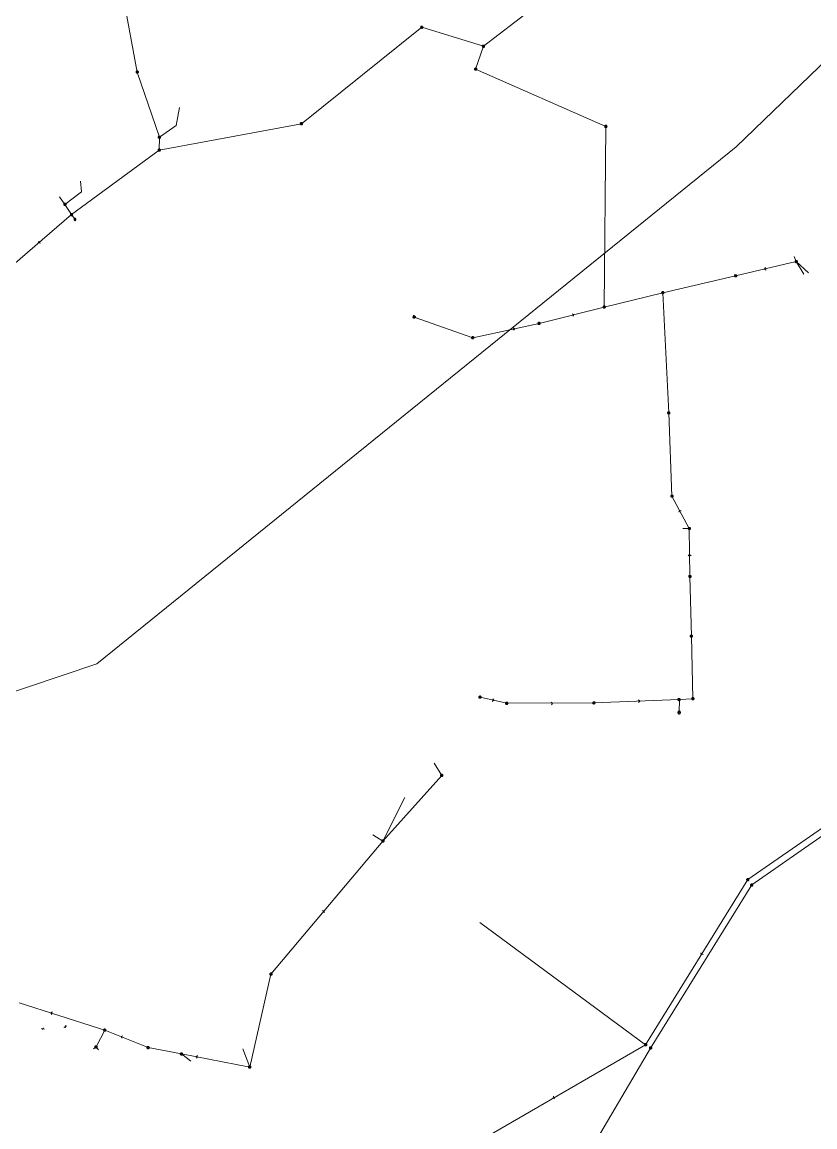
# Model space of a CAD drawing. Header units: metres. Extents: x 25504150 to 25508618, y 6694193 to 6702753.
# Drawn here: x 25504740.4 to 25505051.8, y 6695667.1 to 6696101.4 of the extents above; entities that cross this region are included whole.
import ezdxf

# ---------------------------------------------------------------- set-up
doc = ezdxf.new("R2010")
doc.units = ezdxf.units.M
for name, pattern in [('Sewer_node', [0]), ('Viemariputket', [0]), ('Viemarivarusteet', [0])]:
    doc.linetypes.add(name, pattern=pattern)
for name, color, linetype, lineweight in [('Sewer_node', 7, 'Sewer_node', 0), ('Viemariputket', 7, 'Viemariputket', 0), ('Viemarivarusteet', 7, 'Viemarivarusteet', 0)]:
    doc.layers.add(name, color=color, linetype=linetype, lineweight=lineweight)

msp = doc.modelspace()

# ---------------------------------------------------------------- linework, layer by layer
at = {"layer": 'Sewer_node', "color": 46, "linetype": 'Continuous', "true_color": 0x7f5f00, "flags": 128}
for points, elevation in [([(25504897.85, 6696099.39), (25504897.84, 6696099.46), (25504897.83, 6696099.53), (25504897.8, 6696099.6), (25504897.76, 6696099.66), (25504897.72, 6696099.72), (25504897.66, 6696099.76), (25504897.6, 6696099.8), (25504897.53, 6696099.83), (25504897.46, 6696099.84), (25504897.39, 6696099.85), (25504897.32, 6696099.84), (25504897.25, 6696099.83), (25504897.18, 6696099.8), (25504897.12, 6696099.76), (25504897.06, 6696099.72), (25504897.02, 6696099.66), (25504896.98, 6696099.6), (25504896.95, 6696099.53), (25504896.94, 6696099.46), (25504896.93, 6696099.39), (25504896.94, 6696099.32), (25504896.95, 6696099.25), (25504896.98, 6696099.18), (25504897.02, 6696099.12), (25504897.06, 6696099.06), (25504897.12, 6696099.02), (25504897.18, 6696098.98), (25504897.25, 6696098.95), (25504897.32, 6696098.94), (25504897.39, 6696098.93), (25504897.46, 6696098.94), (25504897.53, 6696098.95), (25504897.6, 6696098.98), (25504897.66, 6696099.02), (25504897.72, 6696099.06), (25504897.76, 6696099.12), (25504897.8, 6696099.18), (25504897.83, 6696099.25), (25504897.84, 6696099.32)], 38.69), ([(25504922.08, 6696091.9), (25504922.07, 6696091.97), (25504922.06, 6696092.04), (25504922.03, 6696092.11), (25504921.99, 6696092.17), (25504921.95, 6696092.23), (25504921.89, 6696092.27), (25504921.83, 6696092.31), (25504921.76, 6696092.34), (25504921.69, 6696092.35), (25504921.62, 6696092.36), (25504921.55, 6696092.35), (25504921.48, 6696092.34), (25504921.41, 6696092.31), (25504921.35, 6696092.27), (25504921.29, 6696092.23), (25504921.25, 6696092.17), (25504921.21, 6696092.11), (25504921.18, 6696092.04), (25504921.17, 6696091.97), (25504921.16, 6696091.9), (25504921.17, 6696091.83), (25504921.18, 6696091.76), (25504921.21, 6696091.69), (25504921.25, 6696091.63), (25504921.29, 6696091.57), (25504921.35, 6696091.53), (25504921.41, 6696091.49), (25504921.48, 6696091.46), (25504921.55, 6696091.45), (25504921.62, 6696091.44), (25504921.69, 6696091.45), (25504921.76, 6696091.46), (25504921.83, 6696091.49), (25504921.89, 6696091.53), (25504921.95, 6696091.57), (25504921.99, 6696091.63), (25504922.03, 6696091.69), (25504922.06, 6696091.76), (25504922.07, 6696091.83)], 38.69), ([(25504919, 6696082.92), (25504918.99, 6696082.99), (25504918.98, 6696083.06), (25504918.95, 6696083.13), (25504918.91, 6696083.19), (25504918.87, 6696083.25), (25504918.81, 6696083.29), (25504918.75, 6696083.33), (25504918.68, 6696083.36), (25504918.61, 6696083.37), (25504918.54, 6696083.38), (25504918.47, 6696083.37), (25504918.4, 6696083.36), (25504918.33, 6696083.33), (25504918.27, 6696083.29), (25504918.21, 6696083.25), (25504918.17, 6696083.19), (25504918.13, 6696083.13), (25504918.1, 6696083.06), (25504918.09, 6696082.99), (25504918.08, 6696082.92), (25504918.09, 6696082.85), (25504918.1, 6696082.78), (25504918.13, 6696082.71), (25504918.17, 6696082.65), (25504918.21, 6696082.59), (25504918.27, 6696082.55), (25504918.33, 6696082.51), (25504918.4, 6696082.48), (25504918.47, 6696082.47), (25504918.54, 6696082.46), (25504918.61, 6696082.47), (25504918.68, 6696082.48), (25504918.75, 6696082.51), (25504918.81, 6696082.55), (25504918.87, 6696082.59), (25504918.91, 6696082.65), (25504918.95, 6696082.71), (25504918.98, 6696082.78), (25504918.99, 6696082.85)], 39.22), ([(25504850.53, 6696061.47), (25504850.52, 6696061.54), (25504850.51, 6696061.61), (25504850.48, 6696061.68), (25504850.44, 6696061.74), (25504850.4, 6696061.8), (25504850.34, 6696061.84), (25504850.28, 6696061.88), (25504850.21, 6696061.91), (25504850.14, 6696061.92), (25504850.07, 6696061.93), (25504850, 6696061.92), (25504849.93, 6696061.91), (25504849.86, 6696061.88), (25504849.8, 6696061.84), (25504849.74, 6696061.8), (25504849.7, 6696061.74), (25504849.66, 6696061.68), (25504849.63, 6696061.61), (25504849.62, 6696061.54), (25504849.61, 6696061.47), (25504849.62, 6696061.4), (25504849.63, 6696061.33), (25504849.66, 6696061.26), (25504849.7, 6696061.2), (25504849.74, 6696061.14), (25504849.8, 6696061.1), (25504849.86, 6696061.06), (25504849.93, 6696061.03), (25504850, 6696061.02), (25504850.07, 6696061.01), (25504850.14, 6696061.02), (25504850.21, 6696061.03), (25504850.28, 6696061.06), (25504850.34, 6696061.1), (25504850.4, 6696061.14), (25504850.44, 6696061.2), (25504850.48, 6696061.26), (25504850.51, 6696061.33), (25504850.52, 6696061.4)], 38.71), ([(25504794.78, 6696056.15), (25504794.77, 6696056.22), (25504794.76, 6696056.3), (25504794.73, 6696056.36), (25504794.69, 6696056.43), (25504794.64, 6696056.48), (25504794.59, 6696056.53), (25504794.52, 6696056.57), (25504794.46, 6696056.6), (25504794.38, 6696056.61), (25504794.31, 6696056.62), (25504794.24, 6696056.61), (25504794.16, 6696056.6), (25504794.1, 6696056.57), (25504794.03, 6696056.53), (25504793.98, 6696056.48), (25504793.93, 6696056.43), (25504793.89, 6696056.36), (25504793.86, 6696056.3), (25504793.85, 6696056.22), (25504793.84, 6696056.15), (25504793.85, 6696056.08), (25504793.86, 6696056), (25504793.89, 6696055.94), (25504793.93, 6696055.87), (25504793.98, 6696055.82), (25504794.03, 6696055.77), (25504794.1, 6696055.73), (25504794.16, 6696055.7), (25504794.24, 6696055.69), (25504794.31, 6696055.68), (25504794.38, 6696055.69), (25504794.46, 6696055.7), (25504794.52, 6696055.73), (25504794.59, 6696055.77), (25504794.64, 6696055.82), (25504794.69, 6696055.87), (25504794.73, 6696055.94), (25504794.76, 6696056), (25504794.77, 6696056.08)], 36.52), ([(25504794.7, 6696051.08), (25504794.69, 6696051.15), (25504794.68, 6696051.22), (25504794.65, 6696051.29), (25504794.61, 6696051.35), (25504794.57, 6696051.41), (25504794.51, 6696051.45), (25504794.45, 6696051.49), (25504794.38, 6696051.52), (25504794.31, 6696051.53), (25504794.24, 6696051.54), (25504794.17, 6696051.53), (25504794.1, 6696051.52), (25504794.03, 6696051.49), (25504793.97, 6696051.45), (25504793.91, 6696051.41), (25504793.87, 6696051.35), (25504793.83, 6696051.29), (25504793.8, 6696051.22), (25504793.79, 6696051.15), (25504793.78, 6696051.08), (25504793.79, 6696051.01), (25504793.8, 6696050.94), (25504793.83, 6696050.87), (25504793.87, 6696050.81), (25504793.91, 6696050.75), (25504793.97, 6696050.71), (25504794.03, 6696050.67), (25504794.1, 6696050.64), (25504794.17, 6696050.63), (25504794.24, 6696050.62), (25504794.31, 6696050.63), (25504794.38, 6696050.64), (25504794.45, 6696050.67), (25504794.51, 6696050.71), (25504794.57, 6696050.75), (25504794.61, 6696050.81), (25504794.65, 6696050.87), (25504794.68, 6696050.94), (25504794.69, 6696051.01)], 37.1), ([(25504757.63, 6696029.72), (25504757.62, 6696029.79), (25504757.61, 6696029.86), (25504757.58, 6696029.93), (25504757.54, 6696029.99), (25504757.5, 6696030.05), (25504757.44, 6696030.09), (25504757.38, 6696030.13), (25504757.31, 6696030.16), (25504757.24, 6696030.17), (25504757.17, 6696030.18), (25504757.1, 6696030.17), (25504757.03, 6696030.16), (25504756.96, 6696030.13), (25504756.9, 6696030.09), (25504756.84, 6696030.05), (25504756.8, 6696029.99), (25504756.76, 6696029.93), (25504756.73, 6696029.86), (25504756.72, 6696029.79), (25504756.71, 6696029.72), (25504756.72, 6696029.65), (25504756.73, 6696029.58), (25504756.76, 6696029.51), (25504756.8, 6696029.45), (25504756.84, 6696029.39), (25504756.9, 6696029.35), (25504756.96, 6696029.31), (25504757.03, 6696029.28), (25504757.1, 6696029.27), (25504757.17, 6696029.26), (25504757.24, 6696029.27), (25504757.31, 6696029.28), (25504757.38, 6696029.31), (25504757.44, 6696029.35), (25504757.5, 6696029.39), (25504757.54, 6696029.45), (25504757.58, 6696029.51), (25504757.61, 6696029.58), (25504757.62, 6696029.65)], 38.37), ([(25504760.24, 6696025.74), (25504760.23, 6696025.81), (25504760.22, 6696025.88), (25504760.19, 6696025.95), (25504760.15, 6696026.01), (25504760.11, 6696026.07), (25504760.05, 6696026.11), (25504759.99, 6696026.15), (25504759.92, 6696026.18), (25504759.85, 6696026.19), (25504759.78, 6696026.2), (25504759.71, 6696026.19), (25504759.64, 6696026.18), (25504759.57, 6696026.15), (25504759.51, 6696026.11), (25504759.45, 6696026.07), (25504759.41, 6696026.01), (25504759.37, 6696025.95), (25504759.34, 6696025.88), (25504759.33, 6696025.81), (25504759.32, 6696025.74), (25504759.33, 6696025.67), (25504759.34, 6696025.6), (25504759.37, 6696025.53), (25504759.41, 6696025.47), (25504759.45, 6696025.41), (25504759.51, 6696025.37), (25504759.57, 6696025.33), (25504759.64, 6696025.3), (25504759.71, 6696025.29), (25504759.78, 6696025.28), (25504759.85, 6696025.29), (25504759.92, 6696025.3), (25504759.99, 6696025.33), (25504760.05, 6696025.37), (25504760.11, 6696025.41), (25504760.15, 6696025.47), (25504760.19, 6696025.53), (25504760.22, 6696025.6), (25504760.23, 6696025.67)], 37.2), ([(25505044.92, 6696007.27), (25505044.91, 6696007.34), (25505044.9, 6696007.41), (25505044.87, 6696007.48), (25505044.83, 6696007.54), (25505044.79, 6696007.6), (25505044.73, 6696007.64), (25505044.67, 6696007.68), (25505044.6, 6696007.71), (25505044.53, 6696007.72), (25505044.46, 6696007.73), (25505044.39, 6696007.72), (25505044.32, 6696007.71), (25505044.25, 6696007.68), (25505044.19, 6696007.64), (25505044.13, 6696007.6), (25505044.09, 6696007.54), (25505044.05, 6696007.48), (25505044.02, 6696007.41), (25505044.01, 6696007.34), (25505044, 6696007.27), (25505044.01, 6696007.2), (25505044.02, 6696007.13), (25505044.05, 6696007.06), (25505044.09, 6696007), (25505044.13, 6696006.94), (25505044.19, 6696006.9), (25505044.25, 6696006.86), (25505044.32, 6696006.83), (25505044.39, 6696006.82), (25505044.46, 6696006.81), (25505044.53, 6696006.82), (25505044.6, 6696006.83), (25505044.67, 6696006.86), (25505044.73, 6696006.9), (25505044.79, 6696006.94), (25505044.83, 6696007), (25505044.87, 6696007.06), (25505044.9, 6696007.13), (25505044.91, 6696007.2)], 43.29), ([(25504994.86, 6695947.78), (25504994.85, 6695947.85), (25504994.84, 6695947.92), (25504994.81, 6695947.99), (25504994.77, 6695948.05), (25504994.73, 6695948.11), (25504994.67, 6695948.15), (25504994.61, 6695948.19), (25504994.54, 6695948.22), (25504994.47, 6695948.23), (25504994.4, 6695948.24), (25504994.33, 6695948.23), (25504994.26, 6695948.22), (25504994.19, 6695948.19), (25504994.13, 6695948.15), (25504994.07, 6695948.11), (25504994.03, 6695948.05), (25504993.99, 6695947.99), (25504993.96, 6695947.92), (25504993.95, 6695947.85), (25504993.94, 6695947.78), (25504993.95, 6695947.71), (25504993.96, 6695947.64), (25504993.99, 6695947.57), (25504994.03, 6695947.51), (25504994.07, 6695947.45), (25504994.13, 6695947.41), (25504994.19, 6695947.37), (25504994.26, 6695947.34), (25504994.33, 6695947.33), (25504994.4, 6695947.32), (25504994.47, 6695947.33), (25504994.54, 6695947.34), (25504994.61, 6695947.37), (25504994.67, 6695947.41), (25504994.73, 6695947.45), (25504994.77, 6695947.51), (25504994.81, 6695947.57), (25504994.84, 6695947.64), (25504994.85, 6695947.71)], 39.64), ([(25504996.11, 6695915.04), (25504996.1, 6695915.11), (25504996.09, 6695915.18), (25504996.06, 6695915.25), (25504996.02, 6695915.31), (25504995.98, 6695915.37), (25504995.92, 6695915.41), (25504995.86, 6695915.45), (25504995.79, 6695915.48), (25504995.72, 6695915.49), (25504995.65, 6695915.5), (25504995.58, 6695915.49), (25504995.51, 6695915.48), (25504995.44, 6695915.45), (25504995.38, 6695915.41), (25504995.32, 6695915.37), (25504995.28, 6695915.31), (25504995.24, 6695915.25), (25504995.21, 6695915.18), (25504995.2, 6695915.11), (25504995.19, 6695915.04), (25504995.2, 6695914.97), (25504995.21, 6695914.9), (25504995.24, 6695914.83), (25504995.28, 6695914.77), (25504995.32, 6695914.71), (25504995.38, 6695914.67), (25504995.44, 6695914.63), (25504995.51, 6695914.6), (25504995.58, 6695914.59), (25504995.65, 6695914.58), (25504995.72, 6695914.59), (25504995.79, 6695914.6), (25504995.86, 6695914.63), (25504995.92, 6695914.67), (25504995.98, 6695914.71), (25504996.02, 6695914.77), (25504996.06, 6695914.83), (25504996.09, 6695914.9), (25504996.1, 6695914.97)], 39.88), ([(25505002.92, 6695902.32), (25505002.91, 6695902.39), (25505002.9, 6695902.46), (25505002.87, 6695902.53), (25505002.83, 6695902.59), (25505002.79, 6695902.65), (25505002.73, 6695902.69), (25505002.67, 6695902.73), (25505002.6, 6695902.76), (25505002.53, 6695902.77), (25505002.46, 6695902.78), (25505002.39, 6695902.77), (25505002.32, 6695902.76), (25505002.25, 6695902.73), (25505002.19, 6695902.69), (25505002.13, 6695902.65), (25505002.09, 6695902.59), (25505002.05, 6695902.53), (25505002.02, 6695902.46), (25505002.01, 6695902.39), (25505002, 6695902.32), (25505002.01, 6695902.25), (25505002.02, 6695902.18), (25505002.05, 6695902.11), (25505002.09, 6695902.05), (25505002.13, 6695901.99), (25505002.19, 6695901.95), (25505002.25, 6695901.91), (25505002.32, 6695901.88), (25505002.39, 6695901.87), (25505002.46, 6695901.86), (25505002.53, 6695901.87), (25505002.6, 6695901.88), (25505002.67, 6695901.91), (25505002.73, 6695901.95), (25505002.79, 6695901.99), (25505002.83, 6695902.05), (25505002.87, 6695902.11), (25505002.9, 6695902.18), (25505002.91, 6695902.25)], 40.83), ([(25505003.17, 6695883.46), (25505003.16, 6695883.53), (25505003.15, 6695883.6), (25505003.12, 6695883.67), (25505003.08, 6695883.73), (25505003.04, 6695883.79), (25505002.98, 6695883.83), (25505002.92, 6695883.87), (25505002.85, 6695883.9), (25505002.78, 6695883.91), (25505002.71, 6695883.92), (25505002.64, 6695883.91), (25505002.57, 6695883.9), (25505002.5, 6695883.87), (25505002.44, 6695883.83), (25505002.38, 6695883.79), (25505002.34, 6695883.73), (25505002.3, 6695883.67), (25505002.27, 6695883.6), (25505002.26, 6695883.53), (25505002.25, 6695883.46), (25505002.26, 6695883.39), (25505002.27, 6695883.32), (25505002.3, 6695883.25), (25505002.34, 6695883.19), (25505002.38, 6695883.13), (25505002.44, 6695883.09), (25505002.5, 6695883.05), (25505002.57, 6695883.02), (25505002.64, 6695883.01), (25505002.71, 6695883), (25505002.78, 6695883.01), (25505002.85, 6695883.02), (25505002.92, 6695883.05), (25505002.98, 6695883.09), (25505003.04, 6695883.13), (25505003.08, 6695883.19), (25505003.12, 6695883.25), (25505003.15, 6695883.32), (25505003.16, 6695883.39)], 40.89), ([(25505003.74, 6695860.01), (25505003.73, 6695860.08), (25505003.72, 6695860.15), (25505003.69, 6695860.22), (25505003.65, 6695860.28), (25505003.61, 6695860.34), (25505003.55, 6695860.38), (25505003.49, 6695860.42), (25505003.42, 6695860.45), (25505003.35, 6695860.46), (25505003.28, 6695860.47), (25505003.21, 6695860.46), (25505003.14, 6695860.45), (25505003.07, 6695860.42), (25505003.01, 6695860.38), (25505002.95, 6695860.34), (25505002.91, 6695860.28), (25505002.87, 6695860.22), (25505002.84, 6695860.15), (25505002.83, 6695860.08), (25505002.82, 6695860.01), (25505002.83, 6695859.94), (25505002.84, 6695859.87), (25505002.87, 6695859.8), (25505002.91, 6695859.74), (25505002.95, 6695859.68), (25505003.01, 6695859.64), (25505003.07, 6695859.6), (25505003.14, 6695859.57), (25505003.21, 6695859.56), (25505003.28, 6695859.55), (25505003.35, 6695859.56), (25505003.42, 6695859.57), (25505003.49, 6695859.6), (25505003.55, 6695859.64), (25505003.61, 6695859.68), (25505003.65, 6695859.74), (25505003.69, 6695859.8), (25505003.72, 6695859.87), (25505003.73, 6695859.94)], 40.63), ([(25504920.72, 6695836.03), (25504920.71, 6695836.1), (25504920.7, 6695836.17), (25504920.67, 6695836.24), (25504920.63, 6695836.3), (25504920.59, 6695836.36), (25504920.53, 6695836.4), (25504920.47, 6695836.44), (25504920.4, 6695836.47), (25504920.33, 6695836.48), (25504920.26, 6695836.49), (25504920.19, 6695836.48), (25504920.12, 6695836.47), (25504920.05, 6695836.44), (25504919.99, 6695836.4), (25504919.93, 6695836.36), (25504919.89, 6695836.3), (25504919.85, 6695836.24), (25504919.82, 6695836.17), (25504919.81, 6695836.1), (25504919.8, 6695836.03), (25504919.81, 6695835.96), (25504919.82, 6695835.89), (25504919.85, 6695835.82), (25504919.89, 6695835.76), (25504919.93, 6695835.7), (25504919.99, 6695835.66), (25504920.05, 6695835.62), (25504920.12, 6695835.59), (25504920.19, 6695835.58), (25504920.26, 6695835.57), (25504920.33, 6695835.58), (25504920.4, 6695835.59), (25504920.47, 6695835.62), (25504920.53, 6695835.66), (25504920.59, 6695835.7), (25504920.63, 6695835.76), (25504920.67, 6695835.82), (25504920.7, 6695835.89), (25504920.71, 6695835.96)], 44.15), ([(25504998.93, 6695835.1), (25504998.92, 6695835.17), (25504998.91, 6695835.25), (25504998.88, 6695835.31), (25504998.84, 6695835.38), (25504998.79, 6695835.43), (25504998.74, 6695835.48), (25504998.67, 6695835.52), (25504998.61, 6695835.55), (25504998.53, 6695835.56), (25504998.46, 6695835.57), (25504998.39, 6695835.56), (25504998.31, 6695835.55), (25504998.25, 6695835.52), (25504998.18, 6695835.48), (25504998.13, 6695835.43), (25504998.08, 6695835.38), (25504998.04, 6695835.31), (25504998.01, 6695835.25), (25504998, 6695835.17), (25504997.99, 6695835.1), (25504998, 6695835.03), (25504998.01, 6695834.95), (25504998.04, 6695834.89), (25504998.08, 6695834.82), (25504998.13, 6695834.77), (25504998.18, 6695834.72), (25504998.25, 6695834.68), (25504998.31, 6695834.65), (25504998.39, 6695834.64), (25504998.46, 6695834.63), (25504998.53, 6695834.64), (25504998.61, 6695834.65), (25504998.67, 6695834.68), (25504998.74, 6695834.72), (25504998.79, 6695834.77), (25504998.84, 6695834.82), (25504998.88, 6695834.89), (25504998.91, 6695834.95), (25504998.92, 6695835.03)], 41.05), ([(25505004.34, 6695835.43), (25505004.33, 6695835.5), (25505004.32, 6695835.57), (25505004.29, 6695835.64), (25505004.25, 6695835.7), (25505004.21, 6695835.76), (25505004.15, 6695835.8), (25505004.09, 6695835.84), (25505004.02, 6695835.87), (25505003.95, 6695835.88), (25505003.88, 6695835.89), (25505003.81, 6695835.88), (25505003.74, 6695835.87), (25505003.67, 6695835.84), (25505003.61, 6695835.8), (25505003.55, 6695835.76), (25505003.51, 6695835.7), (25505003.47, 6695835.64), (25505003.44, 6695835.57), (25505003.43, 6695835.5), (25505003.42, 6695835.43), (25505003.43, 6695835.36), (25505003.44, 6695835.29), (25505003.47, 6695835.22), (25505003.51, 6695835.16), (25505003.55, 6695835.1), (25505003.61, 6695835.06), (25505003.67, 6695835.02), (25505003.74, 6695834.99), (25505003.81, 6695834.98), (25505003.88, 6695834.97), (25505003.95, 6695834.98), (25505004.02, 6695834.99), (25505004.09, 6695835.02), (25505004.15, 6695835.06), (25505004.21, 6695835.1), (25505004.25, 6695835.16), (25505004.29, 6695835.22), (25505004.32, 6695835.29), (25505004.33, 6695835.36)], 40.92), ([(25504931.19, 6695833.61), (25504931.18, 6695833.68), (25504931.17, 6695833.75), (25504931.14, 6695833.82), (25504931.1, 6695833.88), (25504931.06, 6695833.94), (25504931, 6695833.98), (25504930.94, 6695834.02), (25504930.87, 6695834.05), (25504930.8, 6695834.06), (25504930.73, 6695834.07), (25504930.66, 6695834.06), (25504930.59, 6695834.05), (25504930.52, 6695834.02), (25504930.46, 6695833.98), (25504930.4, 6695833.94), (25504930.36, 6695833.88), (25504930.32, 6695833.82), (25504930.29, 6695833.75), (25504930.28, 6695833.68), (25504930.27, 6695833.61), (25504930.28, 6695833.54), (25504930.29, 6695833.47), (25504930.32, 6695833.4), (25504930.36, 6695833.34), (25504930.4, 6695833.28), (25504930.46, 6695833.24), (25504930.52, 6695833.2), (25504930.59, 6695833.17), (25504930.66, 6695833.16), (25504930.73, 6695833.15), (25504930.8, 6695833.16), (25504930.87, 6695833.17), (25504930.94, 6695833.2), (25504931, 6695833.24), (25504931.06, 6695833.28), (25504931.1, 6695833.34), (25504931.14, 6695833.4), (25504931.17, 6695833.47), (25504931.18, 6695833.54)], 42.49), ([(25504965.43, 6695833.79), (25504965.42, 6695833.86), (25504965.41, 6695833.93), (25504965.38, 6695834), (25504965.34, 6695834.06), (25504965.3, 6695834.12), (25504965.24, 6695834.16), (25504965.18, 6695834.2), (25504965.11, 6695834.23), (25504965.04, 6695834.24), (25504964.97, 6695834.25), (25504964.9, 6695834.24), (25504964.83, 6695834.23), (25504964.76, 6695834.2), (25504964.7, 6695834.16), (25504964.64, 6695834.12), (25504964.6, 6695834.06), (25504964.56, 6695834), (25504964.53, 6695833.93), (25504964.52, 6695833.86), (25504964.51, 6695833.79), (25504964.52, 6695833.72), (25504964.53, 6695833.65), (25504964.56, 6695833.58), (25504964.6, 6695833.52), (25504964.64, 6695833.46), (25504964.7, 6695833.42), (25504964.76, 6695833.38), (25504964.83, 6695833.35), (25504964.9, 6695833.34), (25504964.97, 6695833.33), (25504965.04, 6695833.34), (25504965.11, 6695833.35), (25504965.18, 6695833.38), (25504965.24, 6695833.42), (25504965.3, 6695833.46), (25504965.34, 6695833.52), (25504965.38, 6695833.58), (25504965.41, 6695833.65), (25504965.42, 6695833.72)], 41.32), ([(25504905.69, 6695805.26), (25504905.68, 6695805.33), (25504905.67, 6695805.4), (25504905.64, 6695805.47), (25504905.6, 6695805.53), (25504905.56, 6695805.59), (25504905.5, 6695805.63), (25504905.44, 6695805.67), (25504905.37, 6695805.7), (25504905.3, 6695805.71), (25504905.23, 6695805.72), (25504905.16, 6695805.71), (25504905.09, 6695805.7), (25504905.02, 6695805.67), (25504904.96, 6695805.63), (25504904.9, 6695805.59), (25504904.86, 6695805.53), (25504904.82, 6695805.47), (25504904.79, 6695805.4), (25504904.78, 6695805.33), (25504904.77, 6695805.26), (25504904.78, 6695805.19), (25504904.79, 6695805.12), (25504904.82, 6695805.05), (25504904.86, 6695804.99), (25504904.9, 6695804.93), (25504904.96, 6695804.89), (25504905.02, 6695804.85), (25504905.09, 6695804.82), (25504905.16, 6695804.81), (25504905.23, 6695804.8), (25504905.3, 6695804.81), (25504905.37, 6695804.82), (25504905.44, 6695804.85), (25504905.5, 6695804.89), (25504905.56, 6695804.93), (25504905.6, 6695804.99), (25504905.64, 6695805.05), (25504905.67, 6695805.12), (25504905.68, 6695805.19)], 43.91), ([(25504882.55, 6695779.47), (25504882.54, 6695779.54), (25504882.53, 6695779.61), (25504882.5, 6695779.68), (25504882.46, 6695779.74), (25504882.42, 6695779.8), (25504882.36, 6695779.84), (25504882.3, 6695779.88), (25504882.23, 6695779.91), (25504882.16, 6695779.92), (25504882.09, 6695779.93), (25504882.02, 6695779.92), (25504881.95, 6695779.91), (25504881.88, 6695779.88), (25504881.82, 6695779.84), (25504881.76, 6695779.8), (25504881.72, 6695779.74), (25504881.68, 6695779.68), (25504881.65, 6695779.61), (25504881.64, 6695779.54), (25504881.63, 6695779.47), (25504881.64, 6695779.4), (25504881.65, 6695779.33), (25504881.68, 6695779.26), (25504881.72, 6695779.2), (25504881.76, 6695779.14), (25504881.82, 6695779.1), (25504881.88, 6695779.06), (25504881.95, 6695779.03), (25504882.02, 6695779.02), (25504882.09, 6695779.01), (25504882.16, 6695779.02), (25504882.23, 6695779.03), (25504882.3, 6695779.06), (25504882.36, 6695779.1), (25504882.42, 6695779.14), (25504882.46, 6695779.2), (25504882.5, 6695779.26), (25504882.53, 6695779.33), (25504882.54, 6695779.4)], 43.55), ([(25505027.45, 6695762.19), (25505027.44, 6695762.26), (25505027.43, 6695762.33), (25505027.4, 6695762.4), (25505027.36, 6695762.46), (25505027.32, 6695762.52), (25505027.26, 6695762.56), (25505027.2, 6695762.6), (25505027.13, 6695762.63), (25505027.06, 6695762.64), (25505026.99, 6695762.65), (25505026.92, 6695762.64), (25505026.85, 6695762.63), (25505026.78, 6695762.6), (25505026.72, 6695762.56), (25505026.66, 6695762.52), (25505026.62, 6695762.46), (25505026.58, 6695762.4), (25505026.55, 6695762.33), (25505026.54, 6695762.26), (25505026.53, 6695762.19), (25505026.54, 6695762.12), (25505026.55, 6695762.05), (25505026.58, 6695761.98), (25505026.62, 6695761.92), (25505026.66, 6695761.86), (25505026.72, 6695761.82), (25505026.78, 6695761.78), (25505026.85, 6695761.75), (25505026.92, 6695761.74), (25505026.99, 6695761.73), (25505027.06, 6695761.74), (25505027.13, 6695761.75), (25505027.2, 6695761.78), (25505027.26, 6695761.82), (25505027.32, 6695761.86), (25505027.36, 6695761.92), (25505027.4, 6695761.98), (25505027.43, 6695762.05), (25505027.44, 6695762.12)], 32.24), ([(25504838.6, 6695727.16), (25504838.59, 6695727.23), (25504838.58, 6695727.3), (25504838.55, 6695727.37), (25504838.51, 6695727.43), (25504838.47, 6695727.49), (25504838.41, 6695727.53), (25504838.35, 6695727.57), (25504838.28, 6695727.6), (25504838.21, 6695727.61), (25504838.14, 6695727.62), (25504838.07, 6695727.61), (25504838, 6695727.6), (25504837.93, 6695727.57), (25504837.87, 6695727.53), (25504837.81, 6695727.49), (25504837.77, 6695727.43), (25504837.73, 6695727.37), (25504837.7, 6695727.3), (25504837.69, 6695727.23), (25504837.68, 6695727.16), (25504837.69, 6695727.09), (25504837.7, 6695727.02), (25504837.73, 6695726.95), (25504837.77, 6695726.89), (25504837.81, 6695726.83), (25504837.87, 6695726.79), (25504837.93, 6695726.75), (25504838, 6695726.72), (25504838.07, 6695726.71), (25504838.14, 6695726.7), (25504838.21, 6695726.71), (25504838.28, 6695726.72), (25504838.35, 6695726.75), (25504838.41, 6695726.79), (25504838.47, 6695726.83), (25504838.51, 6695726.89), (25504838.55, 6695726.95), (25504838.58, 6695727.02), (25504838.59, 6695727.09)], 41.86), ([(25504773.28, 6695705.14), (25504773.27, 6695705.21), (25504773.26, 6695705.28), (25504773.23, 6695705.35), (25504773.19, 6695705.41), (25504773.15, 6695705.47), (25504773.09, 6695705.51), (25504773.03, 6695705.55), (25504772.96, 6695705.58), (25504772.89, 6695705.59), (25504772.82, 6695705.6), (25504772.75, 6695705.59), (25504772.68, 6695705.58), (25504772.61, 6695705.55), (25504772.55, 6695705.51), (25504772.49, 6695705.47), (25504772.45, 6695705.41), (25504772.41, 6695705.35), (25504772.38, 6695705.28), (25504772.37, 6695705.21), (25504772.36, 6695705.14), (25504772.37, 6695705.07), (25504772.38, 6695705), (25504772.41, 6695704.93), (25504772.45, 6695704.87), (25504772.49, 6695704.81), (25504772.55, 6695704.77), (25504772.61, 6695704.73), (25504772.68, 6695704.7), (25504772.75, 6695704.69), (25504772.82, 6695704.68), (25504772.89, 6695704.69), (25504772.96, 6695704.7), (25504773.03, 6695704.73), (25504773.09, 6695704.77), (25504773.15, 6695704.81), (25504773.19, 6695704.87), (25504773.23, 6695704.93), (25504773.26, 6695705), (25504773.27, 6695705.07)], 31.5), ([(25504985.78, 6695699.4), (25504985.77, 6695699.47), (25504985.76, 6695699.54), (25504985.73, 6695699.61), (25504985.69, 6695699.67), (25504985.65, 6695699.73), (25504985.59, 6695699.77), (25504985.53, 6695699.81), (25504985.46, 6695699.84), (25504985.39, 6695699.85), (25504985.32, 6695699.86), (25504985.25, 6695699.85), (25504985.18, 6695699.84), (25504985.11, 6695699.81), (25504985.05, 6695699.77), (25504984.99, 6695699.73), (25504984.95, 6695699.67), (25504984.91, 6695699.61), (25504984.88, 6695699.54), (25504984.87, 6695699.47), (25504984.86, 6695699.4), (25504984.87, 6695699.33), (25504984.88, 6695699.26), (25504984.91, 6695699.19), (25504984.95, 6695699.13), (25504984.99, 6695699.07), (25504985.05, 6695699.03), (25504985.11, 6695698.99), (25504985.18, 6695698.96), (25504985.25, 6695698.95), (25504985.32, 6695698.94), (25504985.39, 6695698.95), (25504985.46, 6695698.96), (25504985.53, 6695698.99), (25504985.59, 6695699.03), (25504985.65, 6695699.07), (25504985.69, 6695699.13), (25504985.73, 6695699.19), (25504985.76, 6695699.26), (25504985.77, 6695699.33)], 31.49), ([(25504769.86, 6695698.53), (25504769.85, 6695698.6), (25504769.84, 6695698.67), (25504769.81, 6695698.74), (25504769.77, 6695698.8), (25504769.73, 6695698.86), (25504769.67, 6695698.9), (25504769.61, 6695698.94), (25504769.54, 6695698.97), (25504769.47, 6695698.98), (25504769.4, 6695698.99), (25504769.33, 6695698.98), (25504769.26, 6695698.97), (25504769.19, 6695698.94), (25504769.13, 6695698.9), (25504769.07, 6695698.86), (25504769.03, 6695698.8), (25504768.99, 6695698.74), (25504768.96, 6695698.67), (25504768.95, 6695698.6), (25504768.94, 6695698.53), (25504768.95, 6695698.46), (25504768.96, 6695698.39), (25504768.99, 6695698.32), (25504769.03, 6695698.26), (25504769.07, 6695698.2), (25504769.13, 6695698.16), (25504769.19, 6695698.12), (25504769.26, 6695698.09), (25504769.33, 6695698.08), (25504769.4, 6695698.07), (25504769.47, 6695698.08), (25504769.54, 6695698.09), (25504769.61, 6695698.12), (25504769.67, 6695698.16), (25504769.73, 6695698.2), (25504769.77, 6695698.26), (25504769.81, 6695698.32), (25504769.84, 6695698.39), (25504769.85, 6695698.46)], 33.04), ([(25504790.33, 6695698.27), (25504790.32, 6695698.34), (25504790.31, 6695698.41), (25504790.28, 6695698.48), (25504790.24, 6695698.54), (25504790.2, 6695698.6), (25504790.14, 6695698.64), (25504790.08, 6695698.68), (25504790.01, 6695698.71), (25504789.94, 6695698.72), (25504789.87, 6695698.73), (25504789.8, 6695698.72), (25504789.73, 6695698.71), (25504789.66, 6695698.68), (25504789.6, 6695698.64), (25504789.54, 6695698.6), (25504789.5, 6695698.54), (25504789.46, 6695698.48), (25504789.43, 6695698.41), (25504789.42, 6695698.34), (25504789.41, 6695698.27), (25504789.42, 6695698.2), (25504789.43, 6695698.13), (25504789.46, 6695698.06), (25504789.5, 6695698), (25504789.54, 6695697.94), (25504789.6, 6695697.9), (25504789.66, 6695697.86), (25504789.73, 6695697.83), (25504789.8, 6695697.82), (25504789.87, 6695697.81), (25504789.94, 6695697.82), (25504790.01, 6695697.83), (25504790.08, 6695697.86), (25504790.14, 6695697.9), (25504790.2, 6695697.94), (25504790.24, 6695698), (25504790.28, 6695698.06), (25504790.31, 6695698.13), (25504790.32, 6695698.2)], 33.74), ([(25504803.42, 6695695.76), (25504803.41, 6695695.83), (25504803.4, 6695695.9), (25504803.37, 6695695.97), (25504803.33, 6695696.03), (25504803.29, 6695696.09), (25504803.23, 6695696.13), (25504803.17, 6695696.17), (25504803.1, 6695696.2), (25504803.03, 6695696.21), (25504802.96, 6695696.22), (25504802.89, 6695696.21), (25504802.82, 6695696.2), (25504802.75, 6695696.17), (25504802.69, 6695696.13), (25504802.63, 6695696.09), (25504802.59, 6695696.03), (25504802.55, 6695695.97), (25504802.52, 6695695.9), (25504802.51, 6695695.83), (25504802.5, 6695695.76), (25504802.51, 6695695.69), (25504802.52, 6695695.62), (25504802.55, 6695695.55), (25504802.59, 6695695.49), (25504802.63, 6695695.43), (25504802.69, 6695695.39), (25504802.75, 6695695.35), (25504802.82, 6695695.32), (25504802.89, 6695695.31), (25504802.96, 6695695.3), (25504803.03, 6695695.31), (25504803.1, 6695695.32), (25504803.17, 6695695.35), (25504803.23, 6695695.39), (25504803.29, 6695695.43), (25504803.33, 6695695.49), (25504803.37, 6695695.55), (25504803.4, 6695695.62), (25504803.41, 6695695.69)], 33.66), ([(25504987.71, 6695698.09), (25504987.7, 6695698.16), (25504987.69, 6695698.23), (25504987.66, 6695698.3), (25504987.62, 6695698.36), (25504987.58, 6695698.42), (25504987.52, 6695698.46), (25504987.46, 6695698.5), (25504987.39, 6695698.53), (25504987.32, 6695698.54), (25504987.25, 6695698.55), (25504987.18, 6695698.54), (25504987.11, 6695698.53), (25504987.04, 6695698.5), (25504986.98, 6695698.46), (25504986.92, 6695698.42), (25504986.88, 6695698.36), (25504986.84, 6695698.3), (25504986.81, 6695698.23), (25504986.8, 6695698.16), (25504986.79, 6695698.09), (25504986.8, 6695698.02), (25504986.81, 6695697.95), (25504986.84, 6695697.88), (25504986.88, 6695697.82), (25504986.92, 6695697.76), (25504986.98, 6695697.72), (25504987.04, 6695697.68), (25504987.11, 6695697.65), (25504987.18, 6695697.64), (25504987.25, 6695697.63), (25504987.32, 6695697.64), (25504987.39, 6695697.65), (25504987.46, 6695697.68), (25504987.52, 6695697.72), (25504987.58, 6695697.76), (25504987.62, 6695697.82), (25504987.66, 6695697.88), (25504987.69, 6695697.95), (25504987.7, 6695698.02)], 31.48), ([(25504830.23, 6695690.63), (25504830.22, 6695690.7), (25504830.21, 6695690.77), (25504830.18, 6695690.84), (25504830.14, 6695690.9), (25504830.1, 6695690.96), (25504830.04, 6695691), (25504829.98, 6695691.04), (25504829.91, 6695691.07), (25504829.84, 6695691.08), (25504829.77, 6695691.09), (25504829.7, 6695691.08), (25504829.63, 6695691.07), (25504829.56, 6695691.04), (25504829.5, 6695691), (25504829.44, 6695690.96), (25504829.4, 6695690.9), (25504829.36, 6695690.84), (25504829.33, 6695690.77), (25504829.32, 6695690.7), (25504829.31, 6695690.63), (25504829.32, 6695690.56), (25504829.33, 6695690.49), (25504829.36, 6695690.42), (25504829.4, 6695690.36), (25504829.44, 6695690.3), (25504829.5, 6695690.26), (25504829.56, 6695690.22), (25504829.63, 6695690.19), (25504829.7, 6695690.18), (25504829.77, 6695690.17), (25504829.84, 6695690.18), (25504829.91, 6695690.19), (25504829.98, 6695690.22), (25504830.04, 6695690.26), (25504830.1, 6695690.3), (25504830.14, 6695690.36), (25504830.18, 6695690.42), (25504830.21, 6695690.49), (25504830.22, 6695690.56)], 38.24)]:
    msp.add_lwpolyline(points, close=True, dxfattribs=dict(at, elevation=elevation))
for points in [[(25504786.04, 6696081.78), (25504786.03, 6696081.85), (25504786.02, 6696081.92), (25504785.99, 6696081.99), (25504785.95, 6696082.05), (25504785.91, 6696082.11), (25504785.85, 6696082.15), (25504785.79, 6696082.19), (25504785.72, 6696082.22), (25504785.65, 6696082.23), (25504785.58, 6696082.24), (25504785.51, 6696082.23), (25504785.44, 6696082.22), (25504785.37, 6696082.19), (25504785.31, 6696082.15), (25504785.25, 6696082.11), (25504785.21, 6696082.05), (25504785.17, 6696081.99), (25504785.14, 6696081.92), (25504785.13, 6696081.85), (25504785.12, 6696081.78), (25504785.13, 6696081.71), (25504785.14, 6696081.64), (25504785.17, 6696081.57), (25504785.21, 6696081.51), (25504785.25, 6696081.45), (25504785.31, 6696081.41), (25504785.37, 6696081.37), (25504785.44, 6696081.34), (25504785.51, 6696081.33), (25504785.58, 6696081.32), (25504785.65, 6696081.33), (25504785.72, 6696081.34), (25504785.79, 6696081.37), (25504785.85, 6696081.41), (25504785.91, 6696081.45), (25504785.95, 6696081.51), (25504785.99, 6696081.57), (25504786.02, 6696081.64), (25504786.03, 6696081.71)], [(25504970.14, 6696060.38), (25504970.13, 6696060.45), (25504970.12, 6696060.52), (25504970.09, 6696060.59), (25504970.05, 6696060.65), (25504970.01, 6696060.71), (25504969.95, 6696060.75), (25504969.89, 6696060.79), (25504969.82, 6696060.82), (25504969.75, 6696060.83), (25504969.68, 6696060.84), (25504969.61, 6696060.83), (25504969.54, 6696060.82), (25504969.47, 6696060.79), (25504969.41, 6696060.75), (25504969.35, 6696060.71), (25504969.31, 6696060.65), (25504969.27, 6696060.59), (25504969.24, 6696060.52), (25504969.23, 6696060.45), (25504969.22, 6696060.38), (25504969.23, 6696060.31), (25504969.24, 6696060.24), (25504969.27, 6696060.17), (25504969.31, 6696060.11), (25504969.35, 6696060.05), (25504969.41, 6696060.01), (25504969.47, 6696059.97), (25504969.54, 6696059.94), (25504969.61, 6696059.93), (25504969.68, 6696059.92), (25504969.75, 6696059.93), (25504969.82, 6696059.94), (25504969.89, 6696059.97), (25504969.95, 6696060.01), (25504970.01, 6696060.05), (25504970.05, 6696060.11), (25504970.09, 6696060.17), (25504970.12, 6696060.24), (25504970.13, 6696060.31)], [(25505021.1, 6696001.66), (25505021.09, 6696001.73), (25505021.08, 6696001.8), (25505021.05, 6696001.87), (25505021.01, 6696001.93), (25505020.97, 6696001.99), (25505020.91, 6696002.03), (25505020.85, 6696002.07), (25505020.78, 6696002.1), (25505020.71, 6696002.11), (25505020.64, 6696002.12), (25505020.57, 6696002.11), (25505020.5, 6696002.1), (25505020.43, 6696002.07), (25505020.37, 6696002.03), (25505020.31, 6696001.99), (25505020.27, 6696001.93), (25505020.23, 6696001.87), (25505020.2, 6696001.8), (25505020.19, 6696001.73), (25505020.18, 6696001.66), (25505020.19, 6696001.59), (25505020.2, 6696001.52), (25505020.23, 6696001.45), (25505020.27, 6696001.39), (25505020.31, 6696001.33), (25505020.37, 6696001.29), (25505020.43, 6696001.25), (25505020.5, 6696001.22), (25505020.57, 6696001.21), (25505020.64, 6696001.2), (25505020.71, 6696001.21), (25505020.78, 6696001.22), (25505020.85, 6696001.25), (25505020.91, 6696001.29), (25505020.97, 6696001.33), (25505021.01, 6696001.39), (25505021.05, 6696001.45), (25505021.08, 6696001.52), (25505021.09, 6696001.59)], [(25504992.52, 6695995.02), (25504992.51, 6695995.09), (25504992.5, 6695995.16), (25504992.47, 6695995.23), (25504992.43, 6695995.29), (25504992.39, 6695995.35), (25504992.33, 6695995.39), (25504992.27, 6695995.43), (25504992.2, 6695995.46), (25504992.13, 6695995.47), (25504992.06, 6695995.48), (25504991.99, 6695995.47), (25504991.92, 6695995.46), (25504991.85, 6695995.43), (25504991.79, 6695995.39), (25504991.73, 6695995.35), (25504991.69, 6695995.29), (25504991.65, 6695995.23), (25504991.62, 6695995.16), (25504991.61, 6695995.09), (25504991.6, 6695995.02), (25504991.61, 6695994.95), (25504991.62, 6695994.88), (25504991.65, 6695994.81), (25504991.69, 6695994.75), (25504991.73, 6695994.69), (25504991.79, 6695994.65), (25504991.85, 6695994.61), (25504991.92, 6695994.58), (25504991.99, 6695994.57), (25504992.06, 6695994.56), (25504992.13, 6695994.57), (25504992.2, 6695994.58), (25504992.27, 6695994.61), (25504992.33, 6695994.65), (25504992.39, 6695994.69), (25504992.43, 6695994.75), (25504992.47, 6695994.81), (25504992.5, 6695994.88), (25504992.51, 6695994.95)], [(25504969.5, 6695989.39), (25504969.49, 6695989.46), (25504969.48, 6695989.53), (25504969.45, 6695989.6), (25504969.41, 6695989.66), (25504969.37, 6695989.72), (25504969.31, 6695989.76), (25504969.25, 6695989.8), (25504969.18, 6695989.83), (25504969.11, 6695989.84), (25504969.04, 6695989.85), (25504968.97, 6695989.84), (25504968.9, 6695989.83), (25504968.83, 6695989.8), (25504968.77, 6695989.76), (25504968.71, 6695989.72), (25504968.67, 6695989.66), (25504968.63, 6695989.6), (25504968.6, 6695989.53), (25504968.59, 6695989.46), (25504968.58, 6695989.39), (25504968.59, 6695989.32), (25504968.6, 6695989.25), (25504968.63, 6695989.18), (25504968.67, 6695989.12), (25504968.71, 6695989.06), (25504968.77, 6695989.02), (25504968.83, 6695988.98), (25504968.9, 6695988.95), (25504968.97, 6695988.94), (25504969.04, 6695988.93), (25504969.11, 6695988.94), (25504969.18, 6695988.95), (25504969.25, 6695988.98), (25504969.31, 6695989.02), (25504969.37, 6695989.06), (25504969.41, 6695989.12), (25504969.45, 6695989.18), (25504969.48, 6695989.25), (25504969.49, 6695989.32)], [(25504894.87, 6695985.46), (25504894.86, 6695985.53), (25504894.85, 6695985.6), (25504894.82, 6695985.67), (25504894.78, 6695985.73), (25504894.74, 6695985.79), (25504894.68, 6695985.83), (25504894.62, 6695985.87), (25504894.55, 6695985.9), (25504894.48, 6695985.91), (25504894.41, 6695985.92), (25504894.34, 6695985.91), (25504894.27, 6695985.9), (25504894.2, 6695985.87), (25504894.14, 6695985.83), (25504894.08, 6695985.79), (25504894.04, 6695985.73), (25504894, 6695985.67), (25504893.97, 6695985.6), (25504893.96, 6695985.53), (25504893.95, 6695985.46), (25504893.96, 6695985.39), (25504893.97, 6695985.32), (25504894, 6695985.25), (25504894.04, 6695985.19), (25504894.08, 6695985.13), (25504894.14, 6695985.09), (25504894.2, 6695985.05), (25504894.27, 6695985.02), (25504894.34, 6695985.01), (25504894.41, 6695985), (25504894.48, 6695985.01), (25504894.55, 6695985.02), (25504894.62, 6695985.05), (25504894.68, 6695985.09), (25504894.74, 6695985.13), (25504894.78, 6695985.19), (25504894.82, 6695985.25), (25504894.85, 6695985.32), (25504894.86, 6695985.39)], [(25504943.92, 6695982.94), (25504943.91, 6695983.01), (25504943.9, 6695983.08), (25504943.87, 6695983.15), (25504943.83, 6695983.21), (25504943.79, 6695983.27), (25504943.73, 6695983.31), (25504943.67, 6695983.35), (25504943.6, 6695983.38), (25504943.53, 6695983.39), (25504943.46, 6695983.4), (25504943.39, 6695983.39), (25504943.32, 6695983.38), (25504943.25, 6695983.35), (25504943.19, 6695983.31), (25504943.13, 6695983.27), (25504943.09, 6695983.21), (25504943.05, 6695983.15), (25504943.02, 6695983.08), (25504943.01, 6695983.01), (25504943, 6695982.94), (25504943.01, 6695982.87), (25504943.02, 6695982.8), (25504943.05, 6695982.73), (25504943.09, 6695982.67), (25504943.13, 6695982.61), (25504943.19, 6695982.57), (25504943.25, 6695982.53), (25504943.32, 6695982.5), (25504943.39, 6695982.49), (25504943.46, 6695982.48), (25504943.53, 6695982.49), (25504943.6, 6695982.5), (25504943.67, 6695982.53), (25504943.73, 6695982.57), (25504943.79, 6695982.61), (25504943.83, 6695982.67), (25504943.87, 6695982.73), (25504943.9, 6695982.8), (25504943.91, 6695982.87)], [(25504917.88, 6695977.3), (25504917.87, 6695977.37), (25504917.86, 6695977.45), (25504917.83, 6695977.51), (25504917.79, 6695977.58), (25504917.74, 6695977.63), (25504917.69, 6695977.68), (25504917.62, 6695977.72), (25504917.56, 6695977.75), (25504917.48, 6695977.76), (25504917.41, 6695977.77), (25504917.34, 6695977.76), (25504917.26, 6695977.75), (25504917.2, 6695977.72), (25504917.13, 6695977.68), (25504917.08, 6695977.63), (25504917.03, 6695977.58), (25504916.99, 6695977.51), (25504916.96, 6695977.45), (25504916.95, 6695977.37), (25504916.94, 6695977.3), (25504916.95, 6695977.23), (25504916.96, 6695977.15), (25504916.99, 6695977.09), (25504917.03, 6695977.02), (25504917.08, 6695976.97), (25504917.13, 6695976.92), (25504917.2, 6695976.88), (25504917.26, 6695976.85), (25504917.34, 6695976.84), (25504917.41, 6695976.83), (25504917.48, 6695976.84), (25504917.56, 6695976.85), (25504917.62, 6695976.88), (25504917.69, 6695976.92), (25504917.74, 6695976.97), (25504917.79, 6695977.02), (25504917.83, 6695977.09), (25504917.86, 6695977.15), (25504917.87, 6695977.23)], [(25505025.91, 6695764.3), (25505025.9, 6695764.37), (25505025.89, 6695764.44), (25505025.86, 6695764.51), (25505025.82, 6695764.57), (25505025.78, 6695764.63), (25505025.72, 6695764.67), (25505025.66, 6695764.71), (25505025.59, 6695764.74), (25505025.52, 6695764.75), (25505025.45, 6695764.76), (25505025.38, 6695764.75), (25505025.31, 6695764.74), (25505025.24, 6695764.71), (25505025.18, 6695764.67), (25505025.12, 6695764.63), (25505025.08, 6695764.57), (25505025.04, 6695764.51), (25505025.01, 6695764.44), (25505025, 6695764.37), (25505024.99, 6695764.3), (25505025, 6695764.23), (25505025.01, 6695764.16), (25505025.04, 6695764.09), (25505025.08, 6695764.03), (25505025.12, 6695763.97), (25505025.18, 6695763.93), (25505025.24, 6695763.89), (25505025.31, 6695763.86), (25505025.38, 6695763.85), (25505025.45, 6695763.84), (25505025.52, 6695763.85), (25505025.59, 6695763.86), (25505025.66, 6695763.89), (25505025.72, 6695763.93), (25505025.78, 6695763.97), (25505025.82, 6695764.03), (25505025.86, 6695764.09), (25505025.89, 6695764.16), (25505025.9, 6695764.23)]]:
    msp.add_lwpolyline(points, close=True, dxfattribs=at)
for points in [[(25504746.9, 6696015.34), (25504746.85, 6696014.59), (25504747.59, 6696014.53)], [(25505032.36, 6696004.97), (25505031.98, 6696004.33), (25505032.61, 6696003.94)], [(25504956.77, 6695985.74), (25504957.15, 6695986.39), (25504956.51, 6695986.77)], [(25504893.73, 6695985.13), (25504894.4, 6695985.46), (25504894.09, 6695986.13)], [(25504933.47, 6695980.23), (25504933.87, 6695980.87), (25504933.25, 6695981.27)], [(25504999.33, 6695909.31), (25504998.6, 6695909.52), (25504998.39, 6695908.81)], [(25505003.14, 6695891.64), (25505002.6, 6695892.15), (25505002.08, 6695891.62)], [(25504925.02, 6695834.37), (25504925.65, 6695834.79), (25504925.25, 6695835.41)], [(25504982.57, 6695833.93), (25504983.06, 6695834.5), (25504982.51, 6695834.99)], [(25504948.28, 6695833.02), (25504948.79, 6695833.58), (25504948.25, 6695834.09)], [(25504858.51, 6695752.24), (25504858.59, 6695751.5), (25504859.33, 6695751.56)], [(25505006.98, 6695735.45), (25505007.16, 6695734.72), (25505007.88, 6695734.89)], [(25504752.3, 6695712.28), (25504751.64, 6695711.92), (25504751.99, 6695711.26)], [(25504748.02, 6695705.73), (25504748.03, 6695705.75), (25504748.04, 6695705.76), (25504748.04, 6695705.77), (25504748.05, 6695705.78), (25504748.06, 6695705.79), (25504748.06, 6695705.79), (25504748.07, 6695705.8), (25504748.08, 6695705.8), (25504748.09, 6695705.81), (25504748.1, 6695705.81), (25504748.11, 6695705.81), (25504748.12, 6695705.81), (25504748.13, 6695705.81), (25504748.14, 6695705.81), (25504748.15, 6695705.81), (25504748.16, 6695705.81), (25504748.16, 6695705.8), (25504748.17, 6695705.8), (25504748.18, 6695705.79), (25504748.19, 6695705.79), (25504748.2, 6695705.78), (25504748.2, 6695705.77), (25504748.21, 6695705.76), (25504748.21, 6695705.75), (25504748.22, 6695705.73)], [(25504748.23, 6695705.6), (25504748.24, 6695705.56), (25504748.25, 6695705.55), (25504748.26, 6695705.53), (25504748.27, 6695705.52), (25504748.28, 6695705.5), (25504748.29, 6695705.49), (25504748.3, 6695705.48), (25504748.31, 6695705.47), (25504748.33, 6695705.46), (25504748.34, 6695705.46), (25504748.36, 6695705.45), (25504748.37, 6695705.45), (25504748.39, 6695705.45), (25504748.4, 6695705.44), (25504748.42, 6695705.45), (25504748.43, 6695705.45), (25504748.45, 6695705.45), (25504748.46, 6695705.46), (25504748.47, 6695705.47), (25504748.49, 6695705.48), (25504748.5, 6695705.49), (25504748.51, 6695705.5), (25504748.52, 6695705.51), (25504748.53, 6695705.53), (25504748.54, 6695705.54), (25504748.56, 6695705.57)], [(25504748.59, 6695705.72), (25504748.6, 6695705.76), (25504748.6, 6695705.78), (25504748.61, 6695705.79), (25504748.62, 6695705.81), (25504748.63, 6695705.82), (25504748.64, 6695705.83), (25504748.66, 6695705.84), (25504748.67, 6695705.85), (25504748.68, 6695705.86), (25504748.69, 6695705.87), (25504748.71, 6695705.87), (25504748.72, 6695705.87), (25504748.74, 6695705.87), (25504748.75, 6695705.87), (25504748.77, 6695705.87), (25504748.78, 6695705.87), (25504748.79, 6695705.86), (25504748.81, 6695705.85), (25504748.82, 6695705.84), (25504748.83, 6695705.83), (25504748.84, 6695705.82), (25504748.85, 6695705.81), (25504748.86, 6695705.8), (25504748.87, 6695705.78), (25504748.88, 6695705.76), (25504748.89, 6695705.73)], [(25504748.91, 6695705.6), (25504748.91, 6695705.58), (25504748.92, 6695705.57), (25504748.92, 6695705.56), (25504748.93, 6695705.56), (25504748.93, 6695705.55), (25504748.94, 6695705.54), (25504748.94, 6695705.53), (25504748.95, 6695705.53), (25504748.96, 6695705.52), (25504748.97, 6695705.52), (25504748.98, 6695705.51), (25504748.98, 6695705.51), (25504748.99, 6695705.51), (25504749, 6695705.51), (25504749.01, 6695705.51), (25504749.02, 6695705.51), (25504749.03, 6695705.52), (25504749.04, 6695705.52), (25504749.04, 6695705.53), (25504749.05, 6695705.53), (25504749.06, 6695705.54), (25504749.07, 6695705.54), (25504749.07, 6695705.55), (25504749.08, 6695705.56), (25504749.08, 6695705.57), (25504749.09, 6695705.59)], [(25504757.05, 6695706.31), (25504757.03, 6695706.32), (25504757.02, 6695706.32), (25504757.01, 6695706.33), (25504757, 6695706.33), (25504756.99, 6695706.33), (25504756.98, 6695706.34), (25504756.97, 6695706.34), (25504756.96, 6695706.34), (25504756.95, 6695706.34), (25504756.95, 6695706.33), (25504756.94, 6695706.33), (25504756.93, 6695706.33), (25504756.92, 6695706.32), (25504756.92, 6695706.32), (25504756.91, 6695706.31), (25504756.9, 6695706.3), (25504756.9, 6695706.29), (25504756.9, 6695706.29), (25504756.89, 6695706.28), (25504756.89, 6695706.27), (25504756.89, 6695706.26), (25504756.89, 6695706.25), (25504756.89, 6695706.24), (25504756.89, 6695706.23), (25504756.9, 6695706.22), (25504756.9, 6695706.19)], [(25504757.37, 6695706.43), (25504757.38, 6695706.4), (25504757.39, 6695706.38), (25504757.39, 6695706.36), (25504757.4, 6695706.35), (25504757.4, 6695706.33), (25504757.4, 6695706.31), (25504757.39, 6695706.3), (25504757.39, 6695706.28), (25504757.39, 6695706.27), (25504757.38, 6695706.25), (25504757.37, 6695706.24), (25504757.36, 6695706.23), (25504757.35, 6695706.22), (25504757.34, 6695706.21), (25504757.33, 6695706.2), (25504757.32, 6695706.2), (25504757.3, 6695706.19), (25504757.29, 6695706.19), (25504757.27, 6695706.19), (25504757.26, 6695706.19), (25504757.24, 6695706.19), (25504757.22, 6695706.19), (25504757.21, 6695706.19), (25504757.19, 6695706.2), (25504757.17, 6695706.21), (25504757.14, 6695706.23)], [(25504757.55, 6695706.76), (25504757.52, 6695706.78), (25504757.5, 6695706.79), (25504757.48, 6695706.79), (25504757.47, 6695706.8), (25504757.45, 6695706.8), (25504757.43, 6695706.8), (25504757.42, 6695706.8), (25504757.4, 6695706.8), (25504757.39, 6695706.8), (25504757.37, 6695706.8), (25504757.36, 6695706.79), (25504757.34, 6695706.78), (25504757.33, 6695706.77), (25504757.32, 6695706.76), (25504757.31, 6695706.75), (25504757.3, 6695706.74), (25504757.29, 6695706.73), (25504757.29, 6695706.71), (25504757.28, 6695706.7), (25504757.28, 6695706.68), (25504757.27, 6695706.67), (25504757.27, 6695706.65), (25504757.27, 6695706.63), (25504757.27, 6695706.61), (25504757.28, 6695706.6), (25504757.29, 6695706.56)], [(25504757.8, 6695706.78), (25504757.81, 6695706.76), (25504757.81, 6695706.75), (25504757.8, 6695706.74), (25504757.8, 6695706.73), (25504757.8, 6695706.72), (25504757.8, 6695706.71), (25504757.79, 6695706.7), (25504757.79, 6695706.69), (25504757.78, 6695706.68), (25504757.78, 6695706.68), (25504757.77, 6695706.67), (25504757.76, 6695706.66), (25504757.75, 6695706.66), (25504757.74, 6695706.66), (25504757.73, 6695706.65), (25504757.73, 6695706.65), (25504757.72, 6695706.65), (25504757.71, 6695706.65), (25504757.69, 6695706.65), (25504757.68, 6695706.65), (25504757.67, 6695706.66), (25504757.66, 6695706.66), (25504757.65, 6695706.66), (25504757.63, 6695706.68)], [(25504779.96, 6695702.92), (25504779.28, 6695702.61), (25504779.58, 6695701.93)], [(25504809.3, 6695695.1), (25504808.69, 6695694.67), (25504809.12, 6695694.06)], [(25504949.16, 6695679.11), (25504948.97, 6695678.39), (25504949.69, 6695678.19)]]:
    msp.add_lwpolyline(points, dxfattribs=at)
at = {"layer": 'Viemariputket', "color": 1, "linetype": 'Continuous', "lineweight": 15}
for p, q in [((25504785.58, 6696081.78), (25504777.32, 6696126.37)), ((25504921.62, 6696091.9), (25504950.13, 6696113.85)), ((25504850.07, 6696061.47), (25504897.39, 6696099.39)), ((25504897.39, 6696099.39), (25504921.62, 6696091.9)), ((25504921.62, 6696091.9), (25504918.54, 6696082.92)), ((25504918.54, 6696082.92), (25504969.68, 6696060.38)), ((25504794.31, 6696056.15), (25504785.58, 6696081.78)), ((25504794.24, 6696051.08), (25504850.07, 6696061.47)), ((25504969.68, 6696060.38), (25504969.04, 6695989.39)), ((25504794.24, 6696051.08), (25504794.31, 6696056.15)), ((25504759.78, 6696025.74, 35.31), (25504794.24, 6696051.08)), ((25504757.17, 6696029.72, 36.66), (25504755.03, 6696032.74)), ((25504729.1, 6695999.27), (25504759.78, 6696025.74, 35.3)), ((25504759.78, 6696025.74, 35.6), (25504757.17, 6696029.72, 36.63)), ((25504759.78, 6696025.74, 35.82), (25504761.16, 6696023.83, 41.59)), ((25505044.46, 6696007.27, 41.35), (25505043.66, 6696009.26, 41.38)), ((25505020.64, 6696001.66, 38.74), (25505044.46, 6696007.27, 41.05)), ((25505044.46, 6696007.27, 41.9), (25505047.46, 6696002.29, 41.94)), ((25505044.46, 6696007.27, 41.27), (25505049.23, 6696002.81, 41.31)), ((25504992.06, 6695995.02), (25505020.64, 6696001.66)), ((25504969.04, 6695989.39), (25504992.06, 6695995.02)), ((25504992.06, 6695995.02), (25504994.4, 6695947.78)), ((25504969.04, 6695989.39), (25504943.46, 6695982.94)), ((25504917.41, 6695977.3), (25504894.41, 6695985.46)), ((25504943.46, 6695982.94), (25504917.41, 6695977.3)), ((25504994.4, 6695947.78), (25504995.65, 6695915.04)), ((25504995.65, 6695915.04, 38.26), (25505002.46, 6695902.33, 38.39)), ((25505002.46, 6695902.32, 38.28), (25504999.95, 6695902.34, 49.2)), ((25505002.46, 6695902.32, 38.39), (25505002.71, 6695883.46)), ((25505002.71, 6695883.46), (25505003.28, 6695860.01)), ((25505003.28, 6695860.01), (25505003.88, 6695835.43)), ((25504920.26, 6695836.03), (25504930.73, 6695833.61)), ((25504998.46, 6695835.1), (25504964.97, 6695833.79)), ((25504998.46, 6695835.1), (25505003.88, 6695835.43)), ((25504998.56, 6695835.11), (25504998.48, 6695830)), ((25504964.97, 6695833.79), (25504930.73, 6695833.61)), ((25504905.23, 6695805.26), (25504902.3, 6695810.13)), ((25504882.09, 6695779.47, 41.34), (25504905.23, 6695805.26, 42.15)), ((25504882.09, 6695779.47, 41.55), (25504890.73, 6695796.61)), ((25505025.45, 6695764.3), (25505054.84, 6695784.69)), ((25505026.99, 6695762.19), (25505056.79, 6695782.97)), ((25504838.14, 6695727.16, 39.6), (25504882.09, 6695779.47, 41.32)), ((25504882.09, 6695779.47, 41.5), (25504878.21, 6695781.92)), ((25504985.32, 6695699.4, 30.39), (25505025.45, 6695764.3)), ((25504987.25, 6695698.09), (25505026.99, 6695762.19)), ((25504985.32, 6695699.4, 30.52), (25504920.18, 6695747.47)), ((25504829.77, 6695690.63, 36.03), (25504838.14, 6695727.16, 39.6)), ((25504769.4, 6695698.53), (25504772.82, 6695705.14)), ((25504772.82, 6695705.14), (25504789.87, 6695698.27)), ((25504769.4, 6695698.53), (25504768.44, 6695697.81)), ((25504769.4, 6695698.53), (25504770.36, 6695697.33)), ((25504789.87, 6695698.27), (25504802.96, 6695695.76)), ((25504802.96, 6695695.76), (25504829.77, 6695690.63, 35.49)), ((25504802.96, 6695695.76), (25504806.69, 6695692.92)), ((25504829.77, 6695690.63, 36.1), (25504827.02, 6695697.72, 47.23)), ((25504906.6, 6695653.88), (25504985.31, 6695699.4, 30.33)), ((25504957.63, 6695647.82), (25504987.25, 6695698.09))]:
    msp.add_line(p, q, dxfattribs=at)
at = {"layer": 'Viemariputket', "color": 1, "linetype": 'Continuous', "lineweight": 15, "flags": 128}
for points in [[(25504794.31, 6696056.15), (25504800.93, 6696060.79), (25504802.26, 6696067.8)], [(25504739.25, 6695715.88), (25504770.41, 6695705.91), (25504772.82, 6695705.14)]]:
    msp.add_lwpolyline(points, dxfattribs=at)
at = {"layer": 'Viemariputket', "color": 1, "linetype": 'Continuous', "lineweight": 15}
for points in [[(25504270.33, 6695680.95, 0), (25504769.77, 6695849.06, 0), (25505020.91, 6696052.38, 0), (25505057.06, 6696087.2, 2.22)], [(25504757.17, 6696029.72, 36.7), (25504763.76, 6696034.72, 0), (25504763.36, 6696038.82, 0)]]:
    msp.add_polyline3d(points, dxfattribs=at)
at = {"layer": 'Viemarivarusteet', "color": 2, "linetype": 'Continuous', "lineweight": 25, "elevation": 41.59, "flags": 128}
msp.add_lwpolyline([(25504761.52, 6696023.83), (25504761.52, 6696023.89), (25504761.5, 6696023.94), (25504761.48, 6696023.99), (25504761.45, 6696024.04), (25504761.41, 6696024.08), (25504761.37, 6696024.12), (25504761.32, 6696024.15), (25504761.27, 6696024.17), (25504761.22, 6696024.19), (25504761.16, 6696024.19), (25504761.1, 6696024.19), (25504761.05, 6696024.17), (25504761, 6696024.15), (25504760.95, 6696024.12), (25504760.91, 6696024.08), (25504760.87, 6696024.04), (25504760.84, 6696023.99), (25504760.82, 6696023.94), (25504760.8, 6696023.89), (25504760.8, 6696023.83), (25504760.8, 6696023.77), (25504760.82, 6696023.72), (25504760.84, 6696023.67), (25504760.87, 6696023.62), (25504760.91, 6696023.58), (25504760.95, 6696023.54), (25504761, 6696023.51), (25504761.05, 6696023.49), (25504761.1, 6696023.47), (25504761.16, 6696023.47), (25504761.22, 6696023.47), (25504761.27, 6696023.49), (25504761.32, 6696023.51), (25504761.37, 6696023.54), (25504761.41, 6696023.58), (25504761.45, 6696023.62), (25504761.48, 6696023.67), (25504761.5, 6696023.72), (25504761.52, 6696023.77)], close=True, dxfattribs=at)
at = {"layer": 'Viemarivarusteet', "color": 2, "linetype": 'Continuous', "lineweight": 25, "flags": 128}
msp.add_lwpolyline([(25504998.98, 6695830), (25504998.97, 6695830.08), (25504998.96, 6695830.15), (25504998.93, 6695830.23), (25504998.88, 6695830.29), (25504998.83, 6695830.35), (25504998.77, 6695830.4), (25504998.71, 6695830.45), (25504998.63, 6695830.48), (25504998.56, 6695830.49), (25504998.48, 6695830.5), (25504998.4, 6695830.49), (25504998.33, 6695830.48), (25504998.25, 6695830.45), (25504998.19, 6695830.4), (25504998.13, 6695830.35), (25504998.08, 6695830.29), (25504998.03, 6695830.23), (25504998, 6695830.15), (25504997.99, 6695830.08), (25504997.98, 6695830), (25504997.99, 6695829.92), (25504998, 6695829.85), (25504998.03, 6695829.77), (25504998.08, 6695829.71), (25504998.13, 6695829.65), (25504998.19, 6695829.6), (25504998.25, 6695829.55), (25504998.33, 6695829.52), (25504998.4, 6695829.51), (25504998.48, 6695829.5), (25504998.56, 6695829.51), (25504998.63, 6695829.52), (25504998.71, 6695829.55), (25504998.77, 6695829.6), (25504998.83, 6695829.65), (25504998.88, 6695829.71), (25504998.93, 6695829.77), (25504998.96, 6695829.85), (25504998.97, 6695829.92)], close=True, dxfattribs=at)
at = {"layer": 'Viemarivarusteet', "color": 1}
for p in [(25504897.39, 6696099.39, 38.69), (25504921.62, 6696091.9, 38.69), (25504918.54, 6696082.92, 39.22), (25504785.58, 6696081.78), (25504850.07, 6696061.47, 38.71), (25504969.68, 6696060.38), (25504794.31, 6696056.15, 36.52), (25504794.24, 6696051.08, 37.1), (25504757.17, 6696029.72, 38.37), (25504759.78, 6696025.74, 37.2), (25504761.16, 6696023.83, 41.59), (25505044.46, 6696007.27, 43.29), (25505020.64, 6696001.66), (25504992.06, 6695995.02), (25504969.04, 6695989.39), (25504894.41, 6695985.46), (25504943.46, 6695982.94), (25504917.41, 6695977.3), (25504994.4, 6695947.78, 39.64), (25504995.65, 6695915.04, 39.88), (25505002.46, 6695902.32, 40.83), (25505002.71, 6695883.46, 40.89), (25505003.28, 6695860.01, 40.63), (25504920.26, 6695836.03, 44.15), (25504998.46, 6695835.1, 41.05), (25505003.88, 6695835.43, 40.92), (25504930.73, 6695833.61, 42.49), (25504964.97, 6695833.79, 41.32), (25504998.48, 6695830), (25504905.23, 6695805.26, 43.91), (25504882.09, 6695779.47, 43.55), (25505025.45, 6695764.3), (25505026.99, 6695762.19, 32.24), (25504838.14, 6695727.16, 41.86), (25504772.82, 6695705.14, 31.5), (25504769.4, 6695698.53, 33.04), (25504789.87, 6695698.27, 33.74), (25504802.96, 6695695.76, 33.66), (25504985.32, 6695699.4, 31.49), (25504987.25, 6695698.09, 31.48), (25504829.77, 6695690.63, 38.24)]:
    msp.add_point(p, dxfattribs=at)

doc.saveas('drawing.dxf')
